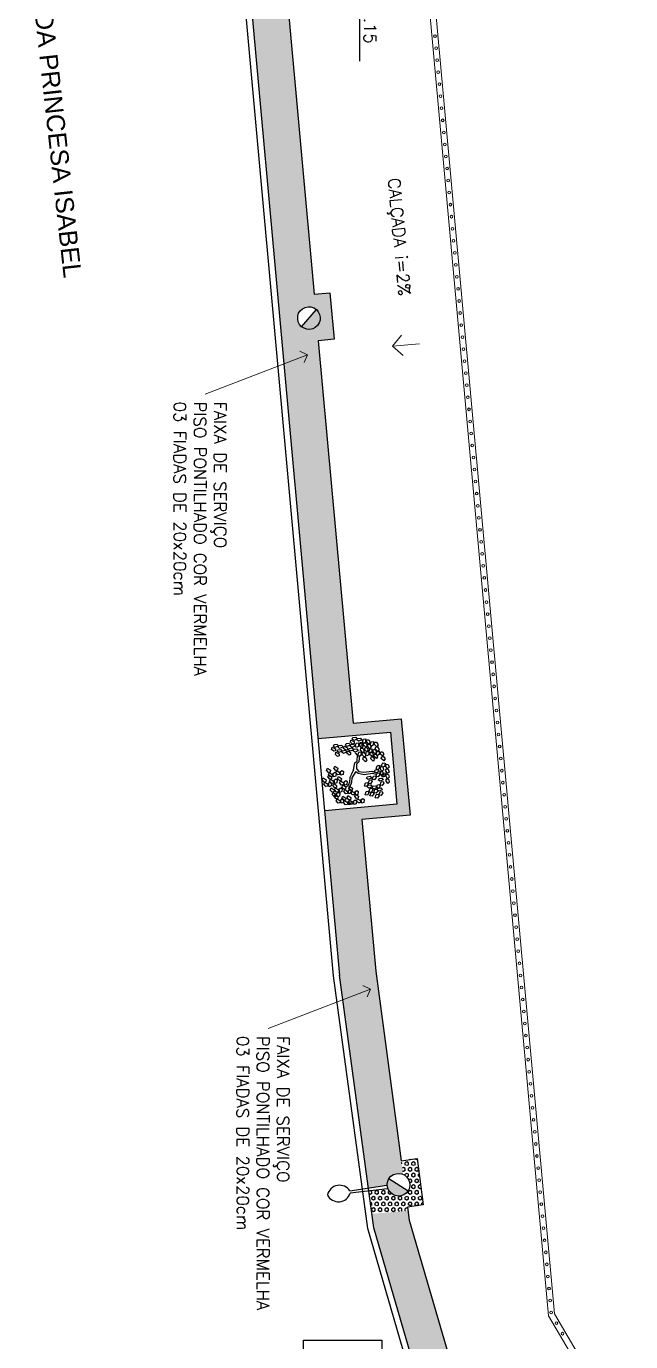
# Model space of a CAD drawing. Extents: x -1057 to 3416, y -340 to 4111.
# Drawn here: x 329.47 to 339.47, y -308.75 to -286.98 of the extents above; entities that cross this region are included whole.
import ezdxf

# ---------------------------------------------------------------- set-up
doc = ezdxf.new("R2010")
doc.units = 0
doc.header["$LTSCALE"] = 50
for name, pattern in [('CONTINU', [0]), ('DGN Style 1', [0.003115, 5.18318e-06, -0.00311]), ('HIDDEN', [9.525, 6.35, -3.175])]:
    doc.linetypes.add(name, pattern=pattern)
doc.layers.add('0.1', color=8, linetype='Continuous', lineweight=13)
doc.layers.add('Margem A3', color=8, linetype='DGN Style 1', lineweight=0)
for name, color, linetype in [('HAC', 1, 'Continuous'), ('luminaria', 10, 'Continuous'), ('medir projeto', 6, 'Continuous'), ('OK', 96, 'Continuous'), ('Poste de cimento', 7, 'Continuous')]:
    doc.layers.add(name, color=color, linetype=linetype)
doc.styles.add('60x100', font='romans.shx', dxfattribs={"height": 0.2})
doc.styles.add('80X50', font='romans.shx')
doc.styles.add('ROBERTO', font='swissek.ttf')
pattern_1 = [(90.064457, (-47.94884, -453.22149), (-0.054992578, -6.1866e-05), [0.03175, -0.0635]), (210.064457, (-47.94884, -453.22149), (0.027549867, -0.047594037), [0.03175, -0.0635]), (150.064457, (-47.948873, -453.18974), (-0.0274427115, -0.047655903), [0.03175, -0.0635])]

# ---------------------------------------------------------------- blocks, each defined once
blk = doc.blocks.new('poste concreto')
at = {"layer": 'Poste de cimento'}
h = blk.add_hatch(color=256, dxfattribs=at)
h.dxf.hatch_style = 1
h.paths.add_polyline_path([(364866.842, 7758015.357), (364866.767, 7758015.418), (364866.676, 7758015.455), (364866.578, 7758015.47), (364866.48, 7758015.455), (364866.39, 7758015.418), (364866.314, 7758015.357), (364866.254, 7758015.282), (364866.216, 7758015.191), (364866.201, 7758015.093), (364866.956, 7758015.093), (364866.94, 7758015.191), (364866.903, 7758015.282)])
for p, q in [((364866.815, 7758015.406), (364867.773, 7758016.191)), ((364866.886, 7758015.322), (364867.818, 7758016.138)), ((364866.216, 7758015.191), (364866.254, 7758015.282)), ((364866.254, 7758015.282), (364866.314, 7758015.357)), ((364866.314, 7758015.357), (364866.39, 7758015.418)), ((364866.39, 7758015.418), (364866.48, 7758015.455)), ((364866.48, 7758015.455), (364866.578, 7758015.47)), ((364866.578, 7758015.47), (364866.676, 7758015.455)), ((364866.676, 7758015.455), (364866.767, 7758015.418)), ((364866.767, 7758015.418), (364866.842, 7758015.357)), ((364866.842, 7758015.357), (364866.903, 7758015.282)), ((364866.903, 7758015.282), (364866.94, 7758015.191)), ((364866.201, 7758015.093), (364866.216, 7758015.191)), ((364866.216, 7758014.995), (364866.201, 7758015.093)), ((364866.956, 7758015.093), (364866.201, 7758015.093)), ((364866.254, 7758014.904), (364866.216, 7758014.995)), ((364866.314, 7758014.829), (364866.254, 7758014.904)), ((364866.39, 7758014.768), (364866.314, 7758014.829)), ((364866.842, 7758014.829), (364866.767, 7758014.768)), ((364866.903, 7758014.904), (364866.842, 7758014.829)), ((364866.94, 7758014.995), (364866.903, 7758014.904)), ((364866.94, 7758015.191), (364866.956, 7758015.093)), ((364866.956, 7758015.093), (364866.94, 7758014.995)), ((364866.48, 7758014.731), (364866.39, 7758014.768)), ((364866.578, 7758014.716), (364866.48, 7758014.731)), ((364866.676, 7758014.731), (364866.578, 7758014.716)), ((364866.767, 7758014.768), (364866.676, 7758014.731))]:
    blk.add_line(p, q, dxfattribs=at)
for centre, start, end in [((364868.17, 7758016.298), 60.7351, 195.0987), ((364867.989, 7758016.511), 245.3971, 19.7607)]:
    blk.add_arc(centre, 0.411, start, end, dxfattribs=at)
blk = doc.blocks.new('A$C550ee5b3')
at = {"layer": 'Poste de cimento'}
h = blk.add_hatch(color=256, dxfattribs=at)
h.dxf.hatch_style = 1
h.paths.add_polyline_path([(0.043, 0.309), (0.017, 0.267), (0.002, 0.22), (0, 0.172), (0.009, 0.124), (0.031, 0.081), (0.063, 0.043), (0.106, 0.017), (0.152, 0.002), (0.201, 0), (0.248, 0.009), (0.292, 0.031), (0.329, 0.063)])
for p, q in [((0, 0.172), (0.002, 0.22)), ((0.002, 0.22), (0.017, 0.267)), ((0.017, 0.267), (0.043, 0.309)), ((0.043, 0.309), (0.081, 0.341)), ((0.043, 0.309), (0.329, 0.063)), ((0.081, 0.341), (0.124, 0.363)), ((0.124, 0.363), (0.172, 0.372)), ((0.172, 0.372), (0.22, 0.371)), ((0.22, 0.371), (0.267, 0.356)), ((0.267, 0.356), (0.309, 0.329)), ((0.309, 0.329), (0.341, 0.292)), ((0.341, 0.292), (0.363, 0.248)), ((0.363, 0.248), (0.372, 0.201)), ((0.009, 0.124), (0, 0.172)), ((0.031, 0.081), (0.009, 0.124)), ((0.063, 0.043), (0.031, 0.081)), ((0.106, 0.017), (0.063, 0.043)), ((0.152, 0.002), (0.106, 0.017)), ((0.201, 0), (0.152, 0.002)), ((0.248, 0.009), (0.201, 0)), ((0.292, 0.031), (0.248, 0.009)), ((0.329, 0.063), (0.292, 0.031)), ((0.356, 0.106), (0.329, 0.063)), ((0.371, 0.152), (0.356, 0.106)), ((0.372, 0.201), (0.371, 0.152))]:
    blk.add_line(p, q, dxfattribs=at)
blk = doc.blocks.new('L', base_point=(1.368, 0.591))
at = {"color": 3, "lineweight": -2}
for p, q in [((1.275, 0.567), (1.306, 0.592)), ((1.288, 0.517), (1.275, 0.567)), ((1.281, 0.65), (1.312, 0.675)), ((1.294, 0.6), (1.281, 0.65)), ((1.317, 0.508), (1.288, 0.517)), ((1.322, 0.591), (1.294, 0.6)), ((1.306, 0.592), (1.336, 0.538)), ((1.312, 0.675), (1.342, 0.621)), ((1.336, 0.538), (1.317, 0.508)), ((1.342, 0.621), (1.322, 0.591)), ((1.337, 0.489), (1.356, 0.548)), ((1.376, 0.484), (1.337, 0.489)), ((1.356, 0.548), (1.391, 0.554)), ((1.404, 0.527), (1.376, 0.484)), ((1.391, 0.554), (1.404, 0.527))]:
    blk.add_line(p, q, dxfattribs=at)
blk = doc.blocks.new('Árvore-13')
at = {"color": 3}
for p, q in [((0.484, 0.659), (0.572, 0.715)), ((0.572, 0.715), (0.607, 0.819)), ((0.633, 0.668), (0.782, 0.715)), ((-0.795, 0.302), (-0.961, 0.415)), ((-0.795, 0.406), (-0.953, 0.499)), ((-0.357, 0.349), (-0.795, 0.406)), ((-0.366, 0.227), (-0.795, 0.302)), ((-0.129, 0.105), (-0.366, 0.227)), ((-0.068, 0.19), (-0.357, 0.349)), ((-0.068, -0.036), (-0.129, 0.105)), ((0.029, 0.068), (-0.068, 0.19)), ((0.029, 0.068), (0.318, 0.331)), ((0.116, -0.055), (0.283, 0.133)), ((0.283, 0.133), (0.423, 0.284)), ((0.318, 0.331), (0.405, 0.537)), ((0.405, 0.537), (0.484, 0.659)), ((0.423, 0.284), (0.502, 0.509)), ((0.502, 0.509), (0.633, 0.668)), ((-0.296, -0.392), (-0.418, -0.693)), ((-0.199, -0.449), (-0.313, -0.74)), ((-0.147, -0.299), (-0.296, -0.392)), ((-0.05, -0.383), (-0.199, -0.449)), ((-0.068, -0.036), (-0.147, -0.299)), ((0.116, -0.055), (-0.05, -0.383)), ((-0.313, -0.74), (-0.243, -0.89))]:
    blk.add_line(p, q, dxfattribs=at)
at = {"color": 3, "xscale": 3.048, "yscale": 3.048, "zscale": 3.048}
for p, rotation in [((-0.716, 1.448), 295.0165150851705), ((-0.488, 1.26), 295.0165150851705), ((-0.252, 1.138), 295.0165150851705), ((0.169, 1.448), 190.1248425347958), ((0.581, 1.401), 190.1248425347958), ((0.852, 1.344), 190.1248425347958), ((1.211, 1.147), 190.1248425347958), ((-1.303, 0.884), 347.8021081598379), ((-1.128, 0.415), 347.8021081598379), ((-0.926, 0.959), 295.0165150851705), ((-0.848, 0.462), 295.0165150851705), ((-0.348, 0.687), 295.0165150851705), ((0.353, 0.95), 190.1248425347958), ((0.677, 0.781), 190.1248425347958), ((1.124, 0.565), 190.1248425347958), ((1.317, 0.753), 190.1248425347958), ((-1.443, 0.368), 347.8021081598379), ((0.765, 0.274), 190.1248425347958), ((0.8, -0.299), 190.1248425347958), ((1.203, -0.317), 190.1248425347958), ((1.246, 0.039), 190.1248425347958), ((1.579, 0.114), 190.1248425347958), ((-0.103, -0.899), 66.16076666471405), ((-0.453, -1.397), 66.16076666471405), ((-0.015, -1.19), 66.16076666471405), ((0.502, -1.003), 66.16076666471405), ((0.616, -1.322), 66.16076666471405)]:
    blk.add_blockref('L', p, dxfattribs=dict(at, rotation=rotation))
for p in [(-1.391, -0.308), (-1.233, -0.881), (-1.049, -0.533), (-0.848, -0.449), (-0.445, -0.543), (-0.874, -1.134), (-0.672, -1.021), (-0.453, -1.04)]:
    blk.add_blockref('L', p, dxfattribs=at)
blk = doc.blocks.new('_Open90')
at = {"color": 0, "linetype": 'ByBlock', "lineweight": -2}
for p, q in [((0, 0), (-1, 0)), ((-0.5, 0.5), (0, 0)), ((0, 0), (-0.5, -0.5))]:
    blk.add_line(p, q, dxfattribs=at)

msp = doc.modelspace()

# ---------------------------------------------------------------- hatches: boundary and pattern name
at = {"layer": 'HAC'}
h = msp.add_hatch(dxfattribs=at)
h.set_pattern_fill('HEX', color=256, scale=0.01, angle=90.0645, style=0)
h.set_pattern_definition(pattern_1)
h.paths.add_polyline_path([(333.531, -283.746), (334.129, -283.691), (334.111, -283.492), (332.916, -283.601), (333.713, -292.365), (334.296, -298.768), (335.491, -298.659), (335.6, -299.854), (334.405, -299.963), (334.653, -302.685), (335.128, -306.209), (335.441, -306.162), (335.439, -306.141), (335.448, -306.093), (335.468, -306.048), (335.501, -306.011), (335.541, -305.983), (335.587, -305.967), (335.635, -305.962), (335.683, -305.971), (335.702, -305.979), (335.249, -302.618), (335.021, -300.108), (335.817, -300.035), (335.672, -298.442), (334.875, -298.515), (334.299, -292.183), (334.56, -292.159), (334.49, -291.389), (334.229, -291.413)])
h.paths.add_polyline_path([(334.129, -291.623), (334.177, -291.624), (334.224, -291.64), (334.266, -291.666), (334.298, -291.703), (334.32, -291.747), (334.329, -291.795), (334.328, -291.843), (334.313, -291.89), (334.287, -291.932), (334.249, -291.964), (334.205, -291.986), (334.158, -291.995), (334.109, -291.994), (334.063, -291.979), (334.021, -291.952), (333.988, -291.915), (333.966, -291.871), (333.957, -291.824), (333.959, -291.775), (333.974, -291.729), (334, -291.686), (334.037, -291.654), (334.081, -291.632)], flags=16)
h = msp.add_hatch(dxfattribs=at)
h.set_pattern_fill('HEX', color=256, scale=0.01, angle=90.0645, style=0)
h.set_pattern_definition(pattern_1)
h.paths.add_polyline_path([(335.932, -305.718), (335.672, -305.753), (335.702, -305.979), (335.728, -305.991), (335.766, -306.024), (335.794, -306.064), (335.809, -306.11), (335.814, -306.158), (335.805, -306.206), (335.785, -306.252), (335.745, -306.297), (335.775, -306.52), (336.035, -306.485)])
h = msp.add_hatch(dxfattribs=at)
h.set_pattern_fill('HEX', color=256, scale=0.01, angle=90.0645, style=0)
h.set_pattern_definition(pattern_1)
h.paths.add_polyline_path([(335.745, -306.294), (335.712, -306.317), (335.666, -306.332), (335.618, -306.337), (335.57, -306.329), (335.524, -306.308), (335.487, -306.276), (335.473, -306.255), (335.442, -306.217), (335.135, -306.253), (335.185, -306.632), (335.783, -306.58)])
h = msp.add_hatch(dxfattribs=at)
h.set_pattern_fill('HEX', color=256, scale=0.01, angle=90.0645, style=0)
h.set_pattern_definition(pattern_1)
h.paths.add_polyline_path([(335.804, -306.738), (335.783, -306.58), (335.185, -306.632), (335.216, -306.863), (336.513, -311.307), (336.625, -311.609), (337.351, -311.9), (337.083, -311.119)])

# ---------------------------------------------------------------- linework, layer by layer
at = {"layer": '0.1', "color": 8}
for p, q in [((333.665, -259.521), (338.107, -308.318)), ((333.768, -259.542), (338.205, -308.287)), ((338.107, -308.318), (341.864, -314.706)), ((338.205, -308.287), (341.921, -314.605))]:
    msp.add_line(p, q, dxfattribs=at)
at = {"layer": '0.1', "color": 7, "linetype": 'CONTINU', "lineweight": -2}
msp.add_line((334.979, -285.903), (334.979, -287.557), dxfattribs=at)
at = {"layer": '0.1', "color": 7}
for p, q in [((335.525, -292.274), (335.675, -292.092)), ((335.974, -292.233), (335.525, -292.274)), ((335.525, -292.274), (335.705, -292.427))]:
    msp.add_line(p, q, dxfattribs=at)
for points in [[(333.935, -292.487), (332.426, -293.068)], [(334.977, -302.985), (333.468, -303.566)]]:
    msp.add_lwpolyline(points, dxfattribs=at)
at = {"layer": '0.1', "color": 8}
for centre in [(336.23, -287.142), (336.248, -287.341), (336.266, -287.54), (336.284, -287.74), (336.302, -287.939), (336.321, -288.138), (336.339, -288.337), (336.357, -288.537), (336.375, -288.736), (336.393, -288.935), (336.411, -289.135), (336.429, -289.334), (336.447, -289.533), (336.466, -289.732), (336.484, -289.932), (336.502, -290.131), (336.52, -290.33), (336.538, -290.53), (336.556, -290.729), (336.574, -290.928), (336.593, -291.127), (336.611, -291.327), (336.629, -291.526), (336.647, -291.725), (336.665, -291.925), (336.683, -292.124), (336.701, -292.323), (336.72, -292.522), (336.738, -292.722), (336.756, -292.921), (336.774, -293.12), (336.792, -293.319), (336.81, -293.519), (336.828, -293.718), (336.847, -293.917), (336.865, -294.117), (336.883, -294.316), (336.901, -294.515), (336.919, -294.714), (336.937, -294.914), (336.955, -295.113), (336.974, -295.312), (336.992, -295.512), (337.01, -295.711), (337.028, -295.91), (337.046, -296.109), (337.064, -296.309), (337.082, -296.508), (337.101, -296.707), (337.119, -296.907), (337.137, -297.106), (337.155, -297.305), (337.173, -297.504), (337.191, -297.704), (337.209, -297.903), (337.227, -298.102), (337.246, -298.301), (337.264, -298.501), (337.282, -298.7), (337.3, -298.899), (337.318, -299.099), (337.336, -299.298), (337.354, -299.497), (337.373, -299.696), (337.391, -299.896), (337.409, -300.095), (337.427, -300.294), (337.445, -300.494), (337.463, -300.693), (337.481, -300.892), (337.5, -301.091), (337.518, -301.291), (337.536, -301.49), (337.554, -301.689), (337.572, -301.889), (337.59, -302.088), (337.608, -302.287), (337.627, -302.486), (337.645, -302.686), (337.663, -302.885), (337.681, -303.084), (337.699, -303.283), (337.717, -303.483), (337.735, -303.682), (337.754, -303.881), (337.772, -304.081), (337.79, -304.28), (337.808, -304.479), (337.826, -304.678), (337.844, -304.878), (337.862, -305.077), (337.88, -305.276), (337.899, -305.476), (337.917, -305.675), (337.935, -305.874), (337.953, -306.073), (337.971, -306.273), (337.989, -306.472), (338.007, -306.671), (338.026, -306.87), (338.044, -307.07), (338.062, -307.269), (338.08, -307.468), (338.098, -307.668), (338.116, -307.867), (338.134, -308.066), (338.153, -308.265), (338.238, -308.442), (338.34, -308.615)]:
    msp.add_circle(centre, 0.0225, dxfattribs=at)
at = {"layer": 'Margem A3', "color": 7, "linetype": 'CONTINU', "lineweight": -2}
for p, q in [((334.553, -302.696), (330.162, -254.452)), ((334.653, -302.687), (332.916, -283.601)), ((333.531, -283.746), (334.229, -291.413)), ((334.229, -291.413), (334.49, -291.389)), ((334.49, -291.389), (334.56, -292.159)), ((334.56, -292.159), (334.299, -292.183)), ((334.299, -292.183), (334.875, -298.515)), ((334.875, -298.515), (335.672, -298.442)), ((335.672, -298.442), (335.817, -300.035)), ((335.817, -300.035), (335.021, -300.108)), ((335.021, -300.108), (335.249, -302.618)), ((335.116, -306.876), (334.553, -302.696)), ((335.216, -306.863), (334.652, -302.683)), ((335.249, -302.618), (335.672, -305.753)), ((335.672, -305.753), (335.932, -305.718)), ((335.932, -305.718), (336.035, -306.485)), ((336.035, -306.485), (335.775, -306.52)), ((335.775, -306.52), (335.804, -306.738)), ((336.418, -311.339), (335.116, -306.876)), ((336.513, -311.307), (335.216, -306.863)), ((335.804, -306.738), (337.083, -311.119))]:
    msp.add_line(p, q, dxfattribs=at)
msp.add_lwpolyline([(334.296, -298.768), (335.491, -298.659), (335.6, -299.854), (334.405, -299.963)], dxfattribs=at)
at = {"layer": 'medir projeto', "color": 7, "linetype": 'CONTINU', "lineweight": -2}
msp.add_lwpolyline([(335.348, -308.725), (335.348, -316.067), (334.055, -316.067), (334.055, -308.725)], close=True, dxfattribs=at)

# ---------------------------------------------------------------- block references
at = {"layer": '0.1', "color": 7, "xscale": 0.2, "yscale": 0.2, "zscale": 0.2, "rotation": 21.05190240010293}
for p in [(334.121, -292.416), (335.163, -302.913)]:
    msp.add_blockref('_Open90', p, dxfattribs=at)
at = {"layer": 'luminaria', "xscale": 0.4999999999999995, "yscale": 0.4999999999999995, "zscale": 0.4999999999999995, "rotation": 147.2814331211885}
msp.add_blockref('poste concreto', (2250477.213, 3164633.706), dxfattribs=at)
at = {"layer": 'medir projeto', "linetype": 'CONTINU', "lineweight": -2, "rotation": 90.06445725174967}
msp.add_blockref('A$C550ee5b3', (334.33, -291.995), dxfattribs=at)
at = {"layer": 'OK', "color": 3, "linetype": 'HIDDEN', "xscale": 0.3107660917594164, "yscale": 0.3107660917594164, "zscale": 0.3107660917594164, "rotation": 196.6362105508731}
msp.add_blockref('Árvore-13', (334.921, -299.29), dxfattribs=at)

# ---------------------------------------------------------------- texts
at = {"layer": '0.1', "color": 7}
for s, height, rotation, style, p in [('AVENIDA PRINCESA ISABEL', 0.3, 276.2725, 'ROBERTO', (329.467, -285.509)), ('0.15', 0.2, 269.7175, '80X50', (335.057, -286.669)), ('CALÇADA i=2%%%', 0.2, 275.2004, '80X50', (335.451, -289.502))]:
    msp.add_text(s, height=height, rotation=rotation, dxfattribs=dict(at, style=style)).set_placement(p)
at = {"layer": '0.1', "color": 7, "char_height": 0.2, "attachment_point": 1, "rotation": 270, "style": '60x100'}
for insert in [(332.776, -293.191), (333.817, -303.688)]:
    msp.add_mtext('FAIXA DE SERVIÇO\\PPISO PONTILHADO COR VERMELHA \\P03 FIADAS DE 20x20cm', dxfattribs=dict(at, insert=insert))

doc.saveas('drawing.dxf')
